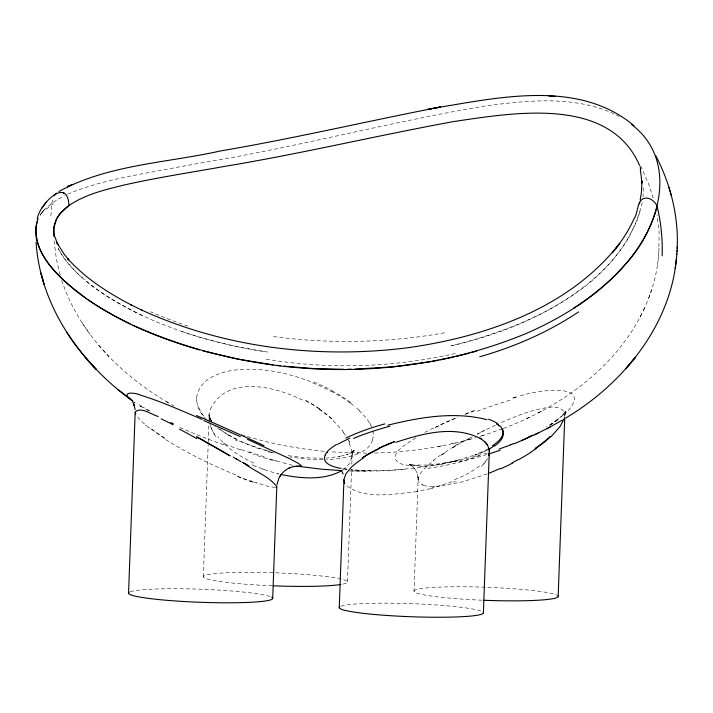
<?xml version="1.0" encoding="UTF-8"?>
<svg xmlns="http://www.w3.org/2000/svg" width="713" height="713" viewBox="0 0 713 713"><rect width="100%" height="100%" fill="white"/><g stroke="black" fill="none" stroke-linecap="round" stroke-linejoin="round"><path stroke-width="0.53" stroke-dasharray="3.56 2.67" d="M643.491 187.679L643.037 196.913M564.616 417.141C566.666 407.328 553.796 406.098 547.005 407.622C530.276 410.109 514.536 416.82 499.127 423.486M658.839 252.972L659.097 232.108L657.047 214.898M203.33 576.862L208.258 442.604M208.285 441.704L209.025 421.526M209.061 420.652L209.266 415.118M347.472 581.853L351.58 469.689M351.776 464.136L352.543 451.757L352.079 454.234L353.185 451.204L351.937 453.406L354.218 450.063L350.841 453.103L352.489 452.006L346.465 454.778L348.158 454.19L338.515 456.739L340.012 456.436L325.957 458.103M481.961 600.186A72.129 6.533 2.1 0 1 414.021 591.3L418.13 479.056C420.1 470.696 428.05 465.544 434.199 460.295M50.935 215.896L51.862 203.027L52.922 197.813M418.13 479.056L419.155 482.63L423.281 485.196M564.812 415.527L566.211 410.572L564.91 412.889L566.291 410.795L560.819 417.007L561.701 416.205L548.662 426.009M659.053 249.39L659.124 248.347M206.324 419.797A101.807 45.525 8.8 0 1 205.522 418.905A102.021 45.748 8.7 0 1 203.312 416.214A102.708 46.14 8.6 0 1 197.278 404.226L196.645 400.153A101.62 45.605 8.9 0 1 196.619 397.845C199.034 376.767 224.488 370.341 242.242 369.37C266.448 368.104 290.574 373.71 312.962 382.605M658.518 256.582L658.865 252.527M658.081 260.521L658.536 256.439M643.482 310.226C650.577 295.414 655.532 279.514 657.707 263.222M657.546 264.514L658.161 259.808M642.217 202.608C621.754 287.17 526.444 327.294 450.634 345.983M342.935 469.929L348.737 464.377L351.714 457.791M351.375 459.047L351.554 458.423M210.353 409.378C226.787 374.049 276.394 386.749 303.658 400.653M372.364 440.055L372.756 438.798A96.148 38.297 14.4 0 0 373.193 434.288M648.67 298.168L651.62 289.834M352.338 452.978L353.211 450.625M503.316 428.451C562.192 406.294 618.109 366.001 644.828 307.472M640.194 316.946L641.709 313.845M628.732 237.696L636.789 221.369L640.479 210.353L639.909 208.74M40.16 215.228L41.247 213.57M627.707 239.408C617.093 256.751 602.824 271.608 587.057 284.335M40.222 215.13L42.005 212.519M41.327 213.454L43.751 210.353M42.085 212.403L44.652 209.355M43.849 210.246L51.862 203.027L64.339 195.674M565.427 413.576L564.634 414.315C598.697 380.448 533.502 390.546 518.806 396.419M584.678 286.225C545.908 316.349 499.189 334.771 451.677 345.743M487.924 448.94L474.778 455.161L476.017 454.68L450.812 462.131L451.641 461.944M415.848 437.764C410.02 442.229 385.733 454.199 399.173 463.076A84.66 19.269 -15.6 0 0 410.037 465.473L411.927 465.562M461.623 442.523L464.796 440.732A92.717 18.69 -25.7 0 1 472.229 436.65M526.586 418.691L529.75 417.123M538.368 412.774L541.408 411.267M484.867 451.16L482.817 452.087M495.303 425.224L484.599 430.331A92.717 18.69 -25.7 0 0 477.202 434.039M67.557 194.168C102.77 179.462 140.942 174.328 178.17 167.092L204.194 162.395C298.31 146.735 390.608 121.852 484.68 106.077C529.028 100.07 577.958 94.954 619.249 116.397M358.791 452.55L357.026 453.299M502.344 428.834L481.979 435.803M479.002 453.691L475.491 455.028M455.482 481.444L453.513 482.193M487.122 473.94L462.167 481.935L440.001 486.043M374.717 453.031C407.684 452.22 440.634 447.559 472.389 438.602M468.744 439.689L475.874 437.595M479.947 436.401L485.535 434.743M487.309 453.031L459.386 460.598L437.238 464.903M432.889 488.432L430.679 488.958M451.846 443.727L455.349 443.023M438.272 446.534L441.846 445.821M453.931 461.391L459.11 460.331L441.08 463.584L427.8 465.063L411.775 465.019L413.674 465.224L408.068 463.976L411.499 465.215L408.959 464.181L413.763 467.389L412.782 466.525L415.804 470.125L415.118 469.163L417.221 473.245L416.918 472.496L418.121 479.956L418.103 477.068L418.103 477.96M447.167 462.648L442.506 463.414M445.26 463.521L417.756 467.88L391.196 470.313M416.971 491.658C394.36 493.717 364.245 500.526 345.324 484.715M404.672 469.306L380.35 470.963L349.548 470.981M389.574 470.402L368.06 470.83L350.894 469.885M275.325 487.478L268.569 486.462L256.573 482.844M434.966 486.373L433.344 486.409M322.811 458.245L305.119 457.746L288.123 455.66M418.95 465.651L416.882 465.678M366.954 453.183L330.645 451.846M369.708 470.856L370.724 470.865L351.331 469.805M349.513 470.981L366.473 471.24M324.228 451.311C295.966 448.593 267.919 443.147 240.851 434.547M346.857 469.404L341.589 468.557M267.758 352.062C223.624 345.493 180.05 333.55 139.695 314.317M345.288 468.985L346.937 469.243L341.215 468.085M263.846 351.473C235.513 347.071 207.51 340.351 180.407 330.975M277.624 473.69L278.747 473.967L267.616 470.838A72.485 34.536 13.7 0 1 264.416 469.724M270.12 452.318L267.428 451.623M272.018 452.354L257.241 448.112L240.406 441.543L228.115 435.108L229.149 435.732L217.848 427.711M286.047 463.593L276.475 460.928M273.364 460.01L266.831 458.022M243.873 450.545L239.327 448.985M264.389 469.76L262.259 468.994M252.322 481.364L250.53 480.714M225.968 444.244L223.374 443.299M235.646 474.938C210.54 464.546 185.968 452.63 163.099 437.916M422.043 484.715L422.64 484.965M255.441 466.293L251.716 464.635M237.607 441.035L235.29 439.948M142.154 315.485C121.602 305.77 101.718 294.237 84.321 279.514M137.03 313.025C107.003 297.473 75.168 279.024 58.225 248.525M61.737 280.378C79.321 333.711 121.54 375.68 169.355 403.264M166.165 401.481L173.829 405.786M141.085 406.535L140.256 406.027L141.94 407.052M350.386 403.041L354.548 406.285M149.222 428.067L141.308 421.205L136.433 415.474M145.532 425.055L146.192 425.616M82.637 278.061C73.02 269.559 63.983 259.969 58.163 248.409M359.281 410.421L357.427 408.736A102.752 40.071 16.2 0 0 354.557 406.285M98.857 345.457L108.831 356.482M342.445 430.839L343.755 432.55M211.984 421.677L209.827 418.593L211.636 421.196M82.084 322.855L89.927 334.21M209.408 420.518L209.328 419.832A91.612 48.947 10.7 0 1 209.194 417.765L209.203 415.732L209.372 418.451L209.096 414.351L209.631 418.353L208.927 415.501L211.467 421.178L208.971 416.74L211.779 421.392M215.807 436.614L214.64 434.787A92.752 49.58 10.5 0 1 210.094 424.003M210.718 419.841L211.467 421.178M369.637 422.898L371.09 425.67M640.639 165.862L649.062 185.068L653.999 200.647M349.325 441.784L348.889 440.857L349.94 443.183M60.159 274.968L56.452 259.577L53.956 239.604M208.802 414.235L209.631 418.353M373.131 432.354L373.282 434.306M46.425 209.185A308.462 94.998 13.2 0 1 53.573 203.588M455.277 353.452A325.511 214.31 -3 0 1 264.612 358.862M430.331 488.628A71.14 21.542 -8.7 0 1 416.864 491.275M452.051 481.703A77.013 24.581 -8.6 0 1 431.98 487.639M479.394 466.008A87.672 30.454 -7.7 0 1 452.621 480.393M481.551 466.124A92.69 34.696 -5.6 0 0 487.353 458.771A92.645 34.759 -5.5 0 1 481.703 466.133M488.066 449.769A100.961 28.119 -4.3 0 1 485.196 451.195M482.942 452.104A98.964 27.094 -4.7 0 1 479.118 453.709M479.412 455.571A92.931 24.848 -5.1 0 1 427.755 468.388M188.063 326.153A297.116 128.233 4.4 0 1 150.639 311.795M444.52 332.784A325.805 189.694 -2.1 0 1 271.225 336.215M142.092 406.562A98.84 12.228 21.4 0 1 137.413 403.647M150.015 411.089A102.057 13.627 20.5 0 1 143.545 407.471M148.794 410.866A102.075 13.734 20.4 0 1 142.181 407.114M223.713 444.859A98.421 13.128 20.4 0 1 179.293 427.256M240.174 449.68A93.234 9.082 20.6 0 1 226.253 444.76M250.905 453.005A90.355 7.273 20.3 0 1 244.158 450.741M272.633 460.402A88.278 6.702 20.2 0 1 253.32 454.35M264.193 456.757A88.572 5.882 19.9 0 1 248.641 451.712M276.715 461.026A86.104 5.249 19.7 0 1 273.596 460.108M292.624 465.286A84.669 4.795 19.4 0 1 286.474 463.771M313.72 381.981A96.897 40.873 15 0 1 332.187 390.653M312.651 382.872A96.816 39.768 15.3 0 1 330.734 391.232M332 390.76A101.282 40.596 15.6 0 1 351.251 402.943M330.966 391.134A101.273 39.981 15.9 0 1 350.136 403.068M358.924 410.421A102.039 39.821 16.2 0 1 369.405 422.871M370.858 425.634A99.116 39.242 15.3 0 1 371.473 427.007M372.756 431.017A99.116 39.242 15.3 0 1 373.006 432.328M372.391 440.064A91.219 36.354 13.6 0 1 359.94 453.076M357.917 453.691A85.489 33.315 11.6 0 1 326.661 459.537M323.123 459.618A85.489 33.315 11.6 0 1 289.808 456.917M274.309 453.111A87.949 34.572 11.1 0 1 270.236 452.122M268.026 450.741A91.612 36.818 11 0 1 238.802 440.518M237.01 439.172A98.715 42.201 10.3 0 1 215.13 426.142M203.847 416.187A102.734 46.015 9 0 1 197.546 404.244M196.636 400.145A101.317 45.48 8.7 0 1 196.628 397.845M563.742 414.431A99.232 28.957 -17.9 0 1 557.236 419.707M557.468 419.681A101.977 30.677 -17.1 0 1 546.55 426.953M558.19 419.645A102.012 30.864 -16.9 0 1 549.135 425.839M486.827 454.591A95.649 27.664 -17.1 0 1 457.505 462.06M453.833 461.507A90.631 22.727 -16.7 0 1 447.051 462.755M441.347 464.359A87.004 21.078 -16.5 0 1 417.542 466.4M416.757 465.741A85.364 19.581 -15.8 0 1 411.811 465.616M424.886 432.417A99.98 19.741 -19.4 0 1 434.796 427.39M435.215 427.39A101.282 19.34 -19.6 0 1 440.83 424.734M435.483 427.39A100.667 18.921 -19.7 0 1 441.089 424.743M440.5 424.725A102.021 19.171 -19.7 0 1 451.677 419.734M440.964 424.734A101.745 18.939 -19.8 0 1 448.165 421.49L452.06 419.797A102.725 18.841 -19.8 0 1 458.004 417.328M465.019 414.485A102.725 18.841 -19.8 0 1 476.284 410.144M451.525 419.707A102.752 19.224 -19.8 0 1 457.648 417.114M465.411 413.959A102.752 19.224 -19.8 0 1 476.061 409.859M477.095 411.232A99.499 18.547 -19.8 0 1 511.453 399.77M512.799 398.184A94.597 20.909 -20.2 0 1 518.663 396.58M513.093 397.801A94.874 21.354 -20.3 0 1 519.019 396.187M340.966 606.228A72.129 6.533 2.1 0 1 413.139 603.733A72.129 6.533 2.1 0 1 482.389 611.692M439.85 486.159A67.485 17.878 -20.9 0 1 434.805 486.471M433.121 486.542A65.926 17.246 -20.7 0 1 423.139 485.259M433.165 460.5A85.141 19.795 -24.6 0 1 440.376 455.233M441.097 455.135A87.28 19.411 -25.1 0 1 445.072 452.47M441.605 455.063A86.924 18.993 -25.2 0 1 445.563 452.416M445.01 452.479A89.125 19.34 -25.3 0 1 450.83 448.762M455.58 445.964A90.417 19.046 -25.5 0 0 450.981 448.762A90.979 19.42 -25.4 0 1 455.536 445.964A91.638 18.975 -25.6 0 1 461.436 442.506M454.457 445.981A91.745 19.34 -25.5 0 1 463.753 440.581M465.036 440.768A92.743 18.52 -25.7 0 1 472.256 436.828M477.175 434.244A92.743 18.52 -25.7 0 1 484.697 430.438M414.021 591.3A72.129 6.533 2.1 0 1 479.386 587.049A72.129 6.533 2.1 0 1 557.156 595.293M319.46 408.906A83.884 41.907 18.9 0 0 304.504 399.94A84.063 41.826 19 0 1 319.379 408.941M319.299 409.004A90.337 42.825 19.7 0 1 333.934 420.679M318.961 409.137A90.373 42.539 19.9 0 1 333.586 420.723M333.131 420.786A92.779 42.664 20.5 0 1 342.552 430.848M343.452 432.541A91.514 42.103 20.4 0 1 347.124 438.023M348.176 439.894A91.514 42.103 20.4 0 1 348.648 440.821M348.933 443.058A84.892 39.58 19.5 0 1 351.571 457.746M262.357 468.869A74.437 35.908 13.6 0 1 255.566 466.177M253.757 463.094A85.266 42.236 13.3 0 1 217.92 436.508M214.622 434.796A92.77 49.652 10.4 0 1 210.068 424.119M209.15 416.089A89.089 47.548 11.2 0 1 210.397 409.387M272.25 585.774A72.129 6.533 2.1 0 1 204.266 575.712A72.129 6.533 2.1 0 1 295.342 573.796A72.129 6.533 2.1 0 1 341.83 584.312M164.89 438.219A91.638 17.469 25.5 0 1 149.4 427.283M164.257 438.103A92.057 17.816 25.3 0 1 150.398 428.397M252.313 481.881A71.211 8.422 25 0 1 236.903 475.999M252.776 482.184A71.282 8.574 25.1 0 1 237.251 476.293M256.921 483.049A68.118 6.961 24.5 0 1 252.66 481.569M130.265 591.781A72.129 6.533 2.1 0 1 198.775 589.152A72.129 6.533 2.1 0 1 270.093 596.54M209.212 416.098L209.194 417.087L209.212 416.098M565.605 411.668L565.168 412.845L565.605 411.668M354.379 450.17L352.971 451.65L354.379 450.17M134.998 402.613L134.276 402.105L134.998 402.613"/><path stroke-width="1.07" d="M272.696 598.252L276.804 486.676C269.443 476.845 256.537 472.086 246.6 465.028M677.002 251.35C679.186 218.214 671.013 184.81 655.648 155.505M128.563 593.261L135.185 412.114C140.514 406.125 151.949 414.966 158.304 416.472M339.254 607.708L343.951 479.403L345.912 473.878L350.787 467.835A92.628 27.762 -15 0 1 363.79 457.808M483.396 612.699L489.252 452.951M558.163 596.3L564.732 417.747M677.145 248.391L677.225 246.974M676.806 254.363L677.074 250.432M676.842 253.962C672.234 323.542 623.973 383.371 565.712 418.05M676.539 257.545L675.175 268.551M35.998 226.556C34.117 239.702 40.498 252.384 48.012 262.723M36.078 226.039L37.415 220.95M276.974 484.635L278.81 478.325L281.234 474.323L279.906 476.275M640.203 199.898L641.45 192.216L641.958 181.066L642.003 183.072L640.31 169.115M625.06 264.63C659.721 227.456 678.954 160.603 631.754 124.623M36.702 223.214C31.532 256.627 62.931 280.975 86.79 298.863M276.804 486.676L276.207 487.309M53.84 234.122L57.869 244.737L56.915 242.83L64.072 254.122L68.822 259.933L67.628 258.569C85.373 278.426 108.171 292.972 131.638 305.164L130.559 304.629L142.484 310.458L141.459 309.977C224.408 347.882 318.426 359.165 408.549 347.65C486.89 336.42 569.553 307.766 619.784 243.293L612.28 252.812C620.916 242.491 628.438 231.199 633.955 218.9C638.26 212.964 636.468 203.089 642.868 198.784C648.732 196.262 654.989 201.048 657.145 206.405C645.907 249.185 612.547 282.375 576.737 306.305M639.303 203.802L639.739 202.127M564.348 418.273L560.142 426.472L551.22 436.499M37.219 219.203C38.787 205.175 67.494 175.229 68.938 205.496L59.901 213.82M37.049 222.019L37.459 220.834M38.012 219.417L38.226 218.918M56.318 219.497L53.876 227.857L54.036 235.825M59.571 214.248C54.58 220.495 52.637 228.918 54.188 236.752M325.315 454.876C320.984 463.851 334.344 467.238 340.582 468.361M56.808 218.526L60.917 212.608L65.899 207.804M42.094 207.884L46.452 202.029M53.894 195.843L56.461 193.143M281.065 474.555C284.799 469.92 289.451 467.158 294.674 466.409L294.13 466.48L296.323 466.257M624.74 265.013L623.082 266.885M327.009 452.514L327.713 451.748M622.743 267.25L621.05 269.113M620.702 269.487L618.964 271.341M618.617 271.706C593.011 298.373 560.988 318.203 527.308 333.016C402.604 385.127 255.878 380.519 132.983 325.297M66.38 207.412C83.207 194.738 104.33 189.943 124.392 184.952C157.858 177.439 191.788 172.288 225.54 166.245C302.25 153.5 377.917 135.354 454.395 121.433C513.333 112.877 609.357 95.578 639.641 165.585M535.953 448.718L530.401 452.425M494.367 445.794L490.214 448.406M575.641 307.027L573.43 308.462M58.947 191.458C108.189 164.534 166.432 163.001 220.201 151.022C293.997 138.429 366.901 121.335 440.349 106.995L428.139 109.347L433.932 108.216M341.67 470.749C323.212 480.74 300.913 478.494 281.074 474.501M337.668 444.377L339.37 443.406M546.996 428.629L562.325 420.144M518.324 459.573L512.148 462.844M521.693 440.589L538.155 433.041M534.536 434.877L550.472 426.855M528.77 436.917L532.263 435.206M71.977 184.507L67.396 186.681L68.858 185.986M290.556 467.452L288.391 468.414M500.366 468.468L488.851 473.272M513.592 443.611L510.722 444.752M506.355 446.427L499.127 449.047M395.777 442.372C422.756 433.344 454.983 424.779 481.587 439.128L480.027 438.139M476.587 351.144L470.936 352.712M469.047 353.22L455.705 356.545M387.765 425.206C419.93 417.283 454.341 411.214 486.997 419.707M453.789 356.99L448.014 358.274M446.08 358.684L440.269 359.869M434.663 108.073C499.243 97.485 578.698 79.223 634 125.702M438.326 360.252L432.488 361.339M430.527 361.687L393.068 366.803L355.012 369.138M347.481 369.272L351.242 369.218M343.719 369.298L313.729 368.559L284.077 366.179M342.258 470.66L321.643 469.207L297.517 466.204M555.124 96.371L548.823 96.005M276.751 365.332L280.414 365.769M298.15 466.302L301.528 465.945L298.462 463.405L288.622 458.218L247.509 439.377M273.097 364.869L237.251 358.978L202.866 350.832M199.533 349.905C160.398 338.728 122.146 323.025 88.421 300.004M202.02 419.36C181.851 410.831 161.815 401.731 140.862 395.234C134.57 392.239 119.436 391.339 131.718 400.198M130.078 323.916C99.767 308.916 69.571 290.646 48.591 263.516M170.844 422.506L173.419 423.825M62.735 192.51L64.241 193.303M233.222 457.122L241.074 461.739M235.504 458.459L236.636 459.127M132.93 401.134L132.306 400.661C81.024 363.755 40.249 306.706 36.051 242.215M118.269 389.753L132.083 400.51M484.394 441.374L486.114 443.219M485.009 441.98L485.589 442.595M85.355 357.418L96.362 369.53C85.391 358.078 75.453 345.653 66.772 332.383M132.556 401.553L134.418 405.715L133.777 403.932L135.131 409.636M342.097 471.739L343.078 474.029M344.762 483.735L343.924 479.929M135.8 414.351L135.185 412.114M640.185 167.172L640.684 168.776M671.165 195.148L668.963 187.403M657.145 206.405L658.34 211.788A174.908 166.111 75.9 0 1 662.136 255.815M378.576 448.468A83.947 28.68 -13.4 0 1 394.494 441.65M378.71 448.504A84.134 28.556 -13.4 0 1 394.601 441.721M362.302 457.764A90.569 28.475 -14.2 0 1 378.746 448.575M362.676 457.782A90.658 28.19 -14.4 0 1 379.12 448.655M488.717 448.29A91.05 34.162 -5.5 0 1 488.922 455.75M487.291 444.974A83.368 31.372 -7.8 0 0 486.043 443.236A83.537 31.541 -8.3 0 1 487.3 444.974A85.159 31.96 -7.4 0 1 488.075 446.365L489.091 449.422A91.237 34.26 -5.4 0 1 489.065 455.331M481.364 439.199A77.664 29.598 -9.2 0 1 484.225 441.427M353.496 438.433A98.982 22.13 -11.1 0 1 389.949 426.205M345.948 438.13A99.071 25.285 -10 0 1 384.833 423.879M488.565 419.208A90.747 27.067 -8 0 1 497.852 423.887M497.006 424.083A94.811 27.156 -6.4 0 1 499.153 425.706A94.856 27.219 -6.5 0 0 496.89 424.11M499.528 425.643A97.378 27.664 -5.9 0 1 502.317 429.279M502.629 429.244A101.923 28.698 -5 0 1 492.505 445.687M501.943 429.324A101.674 28.636 -3.9 0 1 494.831 445.821M490.508 448.432A100.961 28.119 -4.3 0 1 489.751 448.86M325.146 454.903A99.419 22.736 -10.2 0 1 326.777 452.541M327.053 451.828A101.745 23.048 -10.6 0 1 336.634 444.431M339.459 443.406A102.708 22.816 -11.2 0 1 349.816 438.281M578.528 311.929A293.587 197.626 -3.4 0 1 479.769 356.758M298.364 466.382A84.669 4.795 19.4 0 1 296.51 466.088M203.758 420.554A101.897 1.631 23.6 0 1 240.37 436.659M196.503 415.536A101.879 3.396 23.6 0 1 264.015 445.634M529.884 436.748A102.146 31.336 -16.7 0 1 513.93 443.789M510.775 444.787A100.533 29.91 -17 0 1 506.399 446.472M500.205 450.188A95.649 27.664 -17.1 0 1 489.056 453.896M483.245 612.378A72.129 6.533 2.1 0 1 409.253 616.665A72.129 6.533 2.1 0 1 339.816 606.781M550.186 436.57A91.567 32.04 -22.5 0 1 534.955 448.593M550.73 436.534A91.638 32.37 -22.3 0 1 535.472 448.655M530.659 452.479A92.084 33.03 -22 0 1 518.538 459.671M512.567 463.111A88.296 30.632 -22.2 0 1 500.633 468.824M558.012 595.97A72.129 6.533 2.1 0 1 483.931 600.266M340.93 584.464A72.129 6.533 2.1 0 1 273.239 585.819M242.358 462.309A90.364 4.679 29 0 1 247.99 465.669M243.195 462.666A90.578 4.893 28.9 0 1 248.89 466.079M196.726 436.775A91.514 3.886 29.3 0 1 230.37 455.919M196.913 437.087A91.567 3.681 29.3 0 1 228.935 455.322M179.435 429.119A81.139 5.454 29.3 0 1 196.797 438.584M161.165 418.861A69.945 8.467 30.3 0 1 172.956 424.698M271.689 597.244A72.129 6.533 2.1 0 1 202.171 602.351A72.129 6.533 2.1 0 1 129.115 592.334M628.456 365.537L625.871 368.63L635.426 357.258L628.456 365.537M42.994 280.432L40.917 273.106L44.081 284.309L42.994 280.432"/></g></svg>
